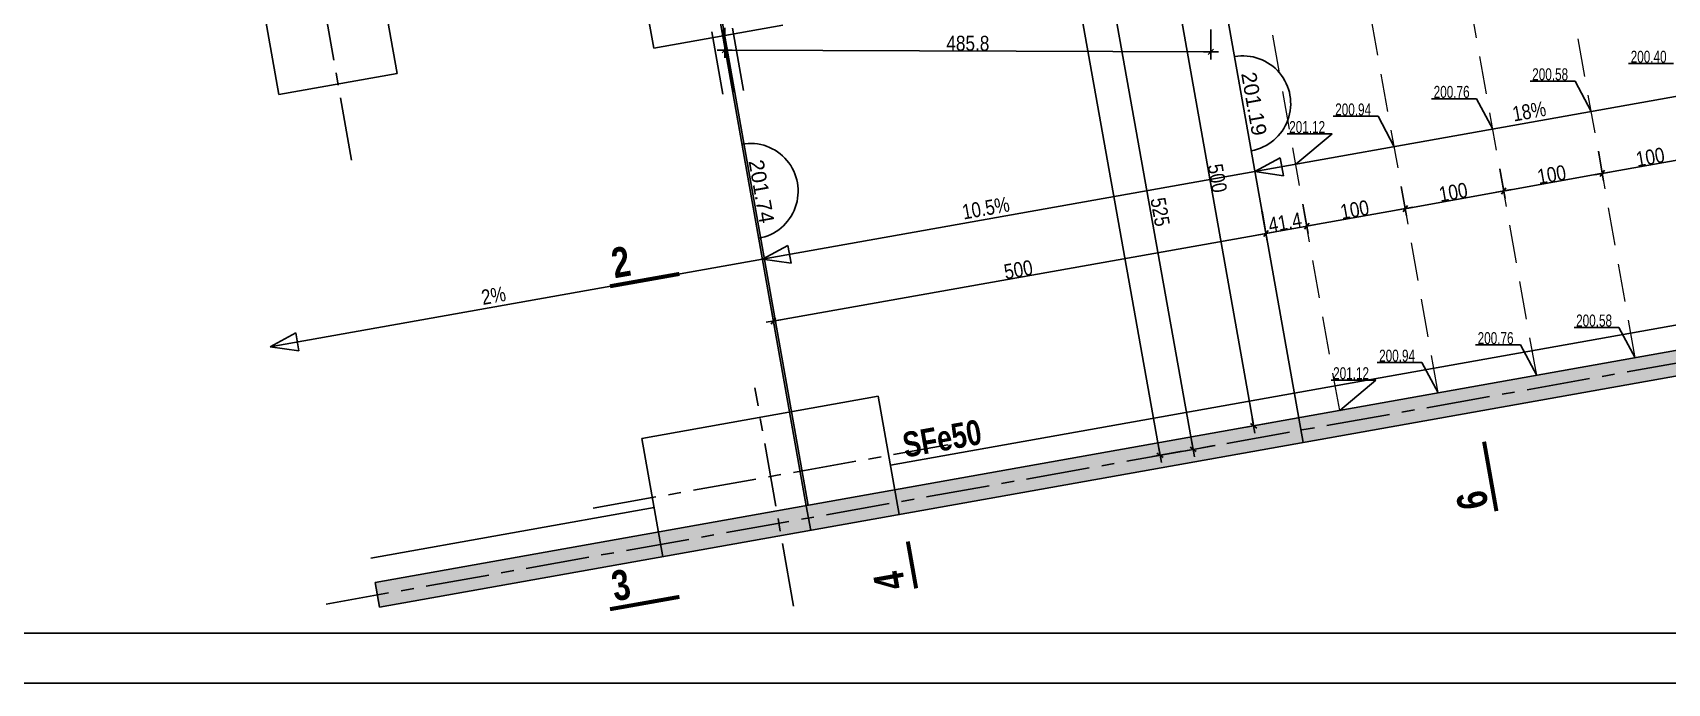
# Model space of a CAD drawing. Header units: millimetres. Extents: x -18089 to -10820, y 354 to 4554.
# Drawn here: x -15456 to -13822, y 354 to 1004 of the extents above; entities that cross this region are included whole.
import ezdxf
from ezdxf.enums import TextEntityAlignment as Align

# ---------------------------------------------------------------- set-up
doc = ezdxf.new("R2010")
doc.units = ezdxf.units.MM
doc.linetypes.add('AXES', pattern=[50.8, 31.75, -6.35, 6.35, -6.35])
doc.linetypes.add('CACHEx2', pattern=[19.05, 12.7, -6.35])
for name, color, linetype in [('01_Cad_2', 5, 'Continuous'), ('01_cote_gen', 4, 'Continuous'), ('01_linteaux', 3, 'Continuous'), ('01_murs_coup', 5, 'Continuous'), ('01_poch_murs', 251, 'Continuous'), ('01_sem', 42, 'Continuous'), ('01_texte', 230, 'Continuous'), ('01_tram_axes', 10, 'AXES'), ('AA_COTES', 2, 'Continuous')]:
    doc.layers.add(name, color=color, linetype=linetype)
doc.styles.add('ARIAL', font='arial.ttf')
doc.styles.add('impact', font='impact.ttf')
doc.styles.add('MATTE_TXT', font='arial.ttf')
doc.styles.add('STYLE2', font='ARIALN.TTF')
doc.dimstyles.new('JB50', dxfattribs={"dimscale": 0.1, "dimtxt": 150, "dimasz": 15, "dimexe": 0.1, "dimexo": 0.1, "dimgap": 0.09, "dimtad": 1, "dimdec": 1, "dimdsep": 46, "dimtxsty": 'STYLE2', "dimblk1": 'BOND_G', "dimblk2": 'BOND_D', "dimsah": 1, "dimcen": 1.5, "dimdle": 0.01, "dimse1": 1, "dimse2": 1, "dimclrd": 4, "dimclre": 2, "dimclrt": 6, "dimazin": 2, "dimtfac": 2.333333, "dimtdec": 1, "dimtix": 1, "dimtmove": 2, "dimatfit": 3, "dimldrblk": 'BOND_G', "dimfxl": 1, "dimtolj": 1, "dimtzin": 0, "dimarcsym": 0})

# ---------------------------------------------------------------- blocks, each defined once
blk = doc.blocks.new('BOND_G')
at = {"layer": 'AA_COTES', "color": 0}
for p, q in [((0, -5), (0, 15)), ((5, 0), (-5, 0)), ((1.8, 1.8), (-1.8, -1.8))]:
    blk.add_line(p, q, dxfattribs=at)
blk = doc.blocks.new('BOND_D')
at = {"layer": 'AA_COTES', "color": 0}
for p, q in [((5, 0), (-5, 0)), ((-1.8, -1.8), (1.8, 1.8)), ((0, 5), (0, -15))]:
    blk.add_line(p, q, dxfattribs=at)
blk = doc.blocks.new('*D544')
at = {"layer": '01_linteaux', "color": 4, "lineweight": -2, "ltscale": 2, "transparency": 16777216}
blk.add_line((-14224.7, 803.3), (-14714.1, 716.3), dxfattribs=at)
at = {"layer": 'DEFPOINTS', "color": 0, "ltscale": 2, "transparency": 16777216}
for p in [(-14274.1, 1089.4), (-14766.4, 1001.9), (-14715.5, 716)]:
    blk.add_point(p, dxfattribs=at)
at = {"layer": '01_linteaux', "color": 4, "lineweight": -2, "ltscale": 2, "transparency": 16777216, "xscale": 1.5, "yscale": 1.5, "zscale": 1.5}
for name, p, rotation in [('BOND_G', (-14223.3, 803.5), 10.08130532562896), ('BOND_D', (-14715.5, 716), 190.0813053256289)]:
    blk.add_blockref(name, p, dxfattribs=dict(at, rotation=rotation))
at = {"layer": '01_linteaux', "color": 6, "ltscale": 2, "transparency": 16777216, "insert": (-14470.7, 767.3), "char_height": 15, "attachment_point": 5, "rotation": 10.0813, "style": 'STYLE2'}
blk.add_mtext('\\A1;500', dxfattribs=at)
blk = doc.blocks.new('*D552')
at = {"layer": '01_cote_gen', "color": 4, "lineweight": -2, "ltscale": 2, "transparency": 16777216}
blk.add_line((-13790.1, 880.8), (-13885.6, 863.8), dxfattribs=at)
at = {"layer": 'DEFPOINTS', "color": 0, "ltscale": 2, "transparency": 16777216}
for p in [(-13788.7, 881.1), (-13887.1, 863.5), (-13887.1, 863.5)]:
    blk.add_point(p, dxfattribs=at)
at = {"layer": '01_cote_gen', "color": 4, "lineweight": -2, "ltscale": 2, "transparency": 16777216, "xscale": 1.5, "yscale": 1.5, "zscale": 1.5}
for name, p, rotation in [('BOND_G', (-13788.7, 881.1), 10.11701883041892), ('BOND_D', (-13887.1, 863.5), 190.1170188304189)]:
    blk.add_blockref(name, p, dxfattribs=dict(at, rotation=rotation))
at = {"layer": '01_cote_gen', "color": 6, "ltscale": 2, "transparency": 16777216, "insert": (-13839.2, 879.8), "char_height": 15, "attachment_point": 5, "rotation": 10.117, "style": 'STYLE2'}
blk.add_mtext('\\A1;100', dxfattribs=at)
blk = doc.blocks.new('*D553')
at = {"layer": '01_cote_gen', "color": 4, "lineweight": -2, "ltscale": 2, "transparency": 16777216}
blk.add_line((-13888.6, 863.3), (-13984.1, 846.2), dxfattribs=at)
at = {"layer": 'DEFPOINTS', "color": 0, "ltscale": 2, "transparency": 16777216}
for p in [(-13887.1, 863.5), (-13985.6, 846), (-13985.6, 846)]:
    blk.add_point(p, dxfattribs=at)
at = {"layer": '01_cote_gen', "color": 4, "lineweight": -2, "ltscale": 2, "transparency": 16777216, "xscale": 1.5, "yscale": 1.5, "zscale": 1.5}
for name, p, rotation in [('BOND_G', (-13887.1, 863.5), 10.11701883041892), ('BOND_D', (-13985.6, 846), 190.1170188304189)]:
    blk.add_blockref(name, p, dxfattribs=dict(at, rotation=rotation))
at = {"layer": '01_cote_gen', "color": 6, "ltscale": 2, "transparency": 16777216, "insert": (-13937.7, 862.3), "char_height": 15, "attachment_point": 5, "rotation": 10.117, "style": 'STYLE2'}
blk.add_mtext('\\A1;100', dxfattribs=at)
blk = doc.blocks.new('*D554')
at = {"layer": '01_cote_gen', "color": 4, "lineweight": -2, "ltscale": 2, "transparency": 16777216}
blk.add_line((-13987, 845.7), (-14082.5, 828.6), dxfattribs=at)
at = {"layer": 'DEFPOINTS', "color": 0, "ltscale": 2, "transparency": 16777216}
for p in [(-13985.6, 846), (-14084, 828.4), (-14084, 828.4)]:
    blk.add_point(p, dxfattribs=at)
at = {"layer": '01_cote_gen', "color": 4, "lineweight": -2, "ltscale": 2, "transparency": 16777216, "xscale": 1.5, "yscale": 1.5, "zscale": 1.5}
for name, p, rotation in [('BOND_G', (-13985.6, 846), 10.11701883041892), ('BOND_D', (-14084, 828.4), 190.1170188304189)]:
    blk.add_blockref(name, p, dxfattribs=dict(at, rotation=rotation))
at = {"layer": '01_cote_gen', "color": 6, "ltscale": 2, "transparency": 16777216, "insert": (-14036.1, 844.7), "char_height": 15, "attachment_point": 5, "rotation": 10.117, "style": 'STYLE2'}
blk.add_mtext('\\A1;100', dxfattribs=at)
blk = doc.blocks.new('*D555')
at = {"layer": '01_cote_gen', "color": 4, "lineweight": -2, "ltscale": 2, "transparency": 16777216}
blk.add_line((-14085.5, 828.1), (-14181, 811.1), dxfattribs=at)
at = {"layer": 'DEFPOINTS', "color": 0, "ltscale": 2, "transparency": 16777216}
for p in [(-14084, 828.4), (-14182.4, 810.8), (-14182.4, 810.8)]:
    blk.add_point(p, dxfattribs=at)
at = {"layer": '01_cote_gen', "color": 4, "lineweight": -2, "ltscale": 2, "transparency": 16777216, "xscale": 1.5, "yscale": 1.5, "zscale": 1.5}
for name, p, rotation in [('BOND_G', (-14084, 828.4), 10.11701883041892), ('BOND_D', (-14182.4, 810.8), 190.1170188304189)]:
    blk.add_blockref(name, p, dxfattribs=dict(at, rotation=rotation))
at = {"layer": '01_cote_gen', "color": 6, "ltscale": 2, "transparency": 16777216, "insert": (-14134.6, 827.2), "char_height": 15, "attachment_point": 5, "rotation": 10.117, "style": 'STYLE2'}
blk.add_mtext('\\A1;100', dxfattribs=at)
blk = doc.blocks.new('*D556')
at = {"layer": '01_cote_gen', "color": 4, "lineweight": -2, "ltscale": 2, "transparency": 16777216}
blk.add_line((-14183.9, 810.6), (-14221.8, 803.8), dxfattribs=at)
at = {"layer": 'DEFPOINTS', "color": 0, "ltscale": 2, "transparency": 16777216}
for p in [(-14223.2, 803.5), (-14182.4, 810.8), (-14222.2, 797.6)]:
    blk.add_point(p, dxfattribs=at)
at = {"layer": '01_cote_gen', "color": 4, "lineweight": -2, "ltscale": 2, "transparency": 16777216, "xscale": 1.5, "yscale": 1.5, "zscale": 1.5}
for name, p, rotation in [('BOND_G', (-14182.4, 810.8), 10.11701883041892), ('BOND_D', (-14223.2, 803.5), 190.1170188304189)]:
    blk.add_blockref(name, p, dxfattribs=dict(at, rotation=rotation))
at = {"layer": '01_cote_gen', "color": 6, "ltscale": 2, "transparency": 16777216, "insert": (-14204.2, 814.6), "char_height": 15, "attachment_point": 5, "rotation": 10.117, "style": 'STYLE2'}
blk.add_mtext('\\A1;41.4', dxfattribs=at)
blk = doc.blocks.new('*D562')
at = {"layer": '01_cote_gen', "color": 4, "lineweight": -2, "ltscale": 2, "transparency": 16777216}
blk.add_line((-14296.3, 589.1), (-14388, 1103), dxfattribs=at)
at = {"layer": 'DEFPOINTS', "color": 0, "ltscale": 2, "transparency": 16777216}
for p in [(-14333.3, 1114.3), (-14388.2, 1104.5), (-14241, 597.5)]:
    blk.add_point(p, dxfattribs=at)
at = {"layer": '01_cote_gen', "color": 4, "lineweight": -2, "ltscale": 2, "transparency": 16777216, "xscale": 1.5, "yscale": 1.5, "zscale": 1.5}
for name, p, rotation in [('BOND_D', (-14388.2, 1104.5), 100.1170188303492), ('BOND_G', (-14296, 587.7), 280.1170188303493)]:
    blk.add_blockref(name, p, dxfattribs=dict(at, rotation=rotation))
at = {"layer": '01_cote_gen', "color": 6, "ltscale": 2, "transparency": 16777216, "insert": (-14329, 825), "char_height": 15, "attachment_point": 5, "rotation": 280.117, "style": 'STYLE2'}
blk.add_mtext('\\A1;525', dxfattribs=at)
blk = doc.blocks.new('*D564')
at = {"layer": '01_cote_gen', "color": 4, "lineweight": -2, "ltscale": 2, "transparency": 16777216}
blk.add_line((-14329.3, 583.2), (-14524.7, 1678), dxfattribs=at)
at = {"layer": 'DEFPOINTS', "color": 0, "ltscale": 2, "transparency": 16777216}
for p in [(-14499.2, 1684), (-14524.9, 1679.4), (-14303.4, 586.4)]:
    blk.add_point(p, dxfattribs=at)
at = {"layer": '01_cote_gen', "color": 4, "lineweight": -2, "ltscale": 2, "transparency": 16777216, "xscale": 1.5, "yscale": 1.5, "zscale": 1.5}
for name, p, rotation in [('BOND_D', (-14524.9, 1679.4), 100.1170188303619), ('BOND_G', (-14329.1, 581.8), 280.1170188303619)]:
    blk.add_blockref(name, p, dxfattribs=dict(at, rotation=rotation))
at = {"layer": '01_cote_gen', "color": 6, "ltscale": 2, "transparency": 16777216, "insert": (-14419.5, 1132), "char_height": 15, "attachment_point": 5, "rotation": 280.117, "style": 'STYLE2'}
blk.add_mtext('\\A1;1115', dxfattribs=at)
blk = doc.blocks.new('*D783')
at = {"layer": '01_cote_gen', "color": 4, "lineweight": -2, "ltscale": 2, "transparency": 16777216}
blk.add_line((-14279.8, 985), (-14762.6, 986.7), dxfattribs=at)
at = {"layer": 'DEFPOINTS', "color": 0, "ltscale": 2, "transparency": 16777216}
for p in [(-14763.8, 1076.9), (-14278, 1075.2), (-14764.1, 986.7)]:
    blk.add_point(p, dxfattribs=at)
at = {"layer": '01_cote_gen', "color": 4, "lineweight": -2, "ltscale": 2, "transparency": 16777216, "xscale": 1.5, "yscale": 1.5, "zscale": 1.5}
for name, p, rotation in [('BOND_D', (-14764.1, 986.7), 179.7965993736915), ('BOND_G', (-14278.3, 985), 359.7965993736915)]:
    blk.add_blockref(name, p, dxfattribs=dict(at, rotation=rotation))
at = {"layer": '01_cote_gen', "color": 6, "ltscale": 2, "transparency": 16777216, "insert": (-14521.2, 993.5), "char_height": 15, "attachment_point": 5, "rotation": 359.7966, "style": 'STYLE2'}
blk.add_mtext('\\A1;485.8', dxfattribs=at)
blk = doc.blocks.new('*D821')
at = {"layer": '01_cote_gen', "color": 4, "lineweight": -2, "transparency": 16777216}
blk.add_line((-14235.8, 612.6), (-14322.8, 1102), dxfattribs=at)
at = {"layer": 'DEFPOINTS', "color": 0, "transparency": 16777216}
for p in [(-14323.1, 1103.5), (-14316.9, 1104.6), (-14229.4, 612.3)]:
    blk.add_point(p, dxfattribs=at)
at = {"layer": '01_cote_gen', "color": 4, "lineweight": -2, "transparency": 16777216, "xscale": 1.5, "yscale": 1.5, "zscale": 1.5}
for name, p, rotation in [('BOND_D', (-14323.1, 1103.5), 100.0813053256286), ('BOND_G', (-14235.6, 611.2), 280.0813053256286)]:
    blk.add_blockref(name, p, dxfattribs=dict(at, rotation=rotation))
at = {"layer": '01_cote_gen', "color": 6, "transparency": 16777216, "insert": (-14271.8, 858.7), "char_height": 15, "attachment_point": 5, "rotation": 280.0813, "style": 'STYLE2'}
blk.add_mtext('\\A1;500', dxfattribs=at)

msp = doc.modelspace()

# ---------------------------------------------------------------- hatches: boundary and pattern name
at = {"layer": '01_poch_murs'}
h = msp.add_hatch(color=256, dxfattribs=at)
h.dxf.hatch_style = 1
h.paths.add_polyline_path([(-14186.08, 594.59), (-14190.46, 619.2), (-14594.09, 547.18), (-14589.71, 522.57)])
h.paths.add_polyline_path([(-14589.71, 522.57), (-14594.09, 547.18), (-14830.35, 505.02), (-14825.98, 480.41)])
h.paths.add_polyline_path([(-14830.35, 505.02), (-15113.64, 454.48), (-15109.27, 429.86), (-14825.98, 480.41)])
h.paths.add_polyline_path([(-12780.83, 1293.32), (-12780.83, 1312.39), (-12796.79, 1312.39), (-13296.98, 778.63), (-14190.46, 619.2), (-14186.08, 594.59), (-13284.41, 755.48), (-12781.27, 1292.39), (-12779.84, 1292.39)])

# ---------------------------------------------------------------- linework, layer by layer
at = {"layer": '01_Cad_2', "color": 2}
msp.add_line((-11869.8, 403.85), (-18039.32, 403.85), dxfattribs=at)
at = {"layer": '01_Cad_2'}
msp.add_line((-11869.8, 353.85), (-18089.32, 353.85), dxfattribs=at)
at = {"layer": '01_linteaux', "ltscale": 2}
msp.add_line((-14682.69, 531.37), (-14678.29, 506.76), dxfattribs=at)
at = {"layer": '01_murs_coup', "color": 2, "ltscale": 2}
for p, q in [((-14186.08, 594.59), (-14277.98, 1111.48)), ((-14682.69, 531.37), (-14785.45, 1109.36)), ((-14680.72, 531.72), (-14783.48, 1109.71))]:
    msp.add_line(p, q, dxfattribs=at)
at = {"layer": '01_murs_coup'}
for p, q in [((-13296.98, 778.63), (-15113.64, 454.48)), ((-15109.27, 429.86), (-13284.41, 755.48))]:
    msp.add_line(p, q, dxfattribs=at)
at = {"layer": '01_poch_murs', "linetype": 'CACHEx2', "lineweight": 5, "ltscale": 3}
for p, q in [((-13854.23, 679.2), (-13942.06, 1171.42)), ((-13952.67, 661.63), (-14040.5, 1153.86)), ((-14051.12, 644.07), (-14138.95, 1136.29)), ((-14149.56, 626.5), (-14237.39, 1118.73))]:
    msp.add_line(p, q, dxfattribs=at)
at = {"layer": '01_poch_murs'}
msp.add_line((-15113.64, 454.48), (-15109.27, 429.86), dxfattribs=at)
at = {"layer": '01_sem', "ltscale": 2}
for p, q in [((-14835.11, 988.8), (-14877.12, 1225.1)), ((-15091.54, 963.52), (-15133.55, 1199.82)), ((-15209.69, 942.52), (-15251.7, 1178.81)), ((-14835.11, 988.8), (-14706.13, 1011.73)), ((-15209.69, 942.52), (-15091.54, 963.52)), ((-14598.46, 571.8), (-13309.54, 801.78)), ((-14846.98, 598.56), (-14610.71, 640.72)), ((-14589.71, 522.57), (-14610.71, 640.72)), ((-14825.98, 480.41), (-14846.98, 598.56)), ((-15118.02, 479.09), (-14834.73, 529.64))]:
    msp.add_line(p, q, dxfattribs=at)
at = {"layer": '01_texte'}
for p, q in [((-13504.36, 995.57), (-14234.51, 865.29)), ((-13504.36, 995.57), (-14234.51, 865.29)), ((-13815.93, 973.32), (-13860.83, 973.32)), ((-13914.37, 955.75), (-13959.27, 955.75)), ((-13898.14, 925.31), (-13914.37, 955.75)), ((-14012.82, 938.19), (-14057.72, 938.19)), ((-13996.59, 907.74), (-14012.82, 938.19)), ((-14111.26, 920.62), (-14156.16, 920.62)), ((-14095.03, 890.18), (-14111.26, 920.62)), ((-14157.24, 903.06), (-14202.14, 903.06)), ((-14193.48, 872.61), (-14157.24, 903.06)), ((-14234.51, 865.29), (-14209, 878.99)), ((-14234.51, 865.29), (-14209, 878.99)), ((-14209, 878.99), (-14205.84, 861.26)), ((-14209, 878.99), (-14205.84, 861.26)), ((-14234.51, 865.29), (-14726.5, 777.82)), ((-14234.51, 865.29), (-14205.84, 861.26)), ((-14234.51, 865.29), (-14205.84, 861.26)), ((-14726.5, 777.82), (-14700.99, 791.52)), ((-14700.99, 791.52), (-14697.83, 773.79)), ((-14726.5, 777.82), (-15218.49, 690.35)), ((-14726.5, 777.82), (-14697.83, 773.79)), ((-15218.49, 690.35), (-15192.98, 704.05)), ((-15192.98, 704.05), (-15189.82, 686.32)), ((-13870.46, 709.64), (-13915.36, 709.64)), ((-13854.23, 679.2), (-13870.46, 709.64)), ((-15218.49, 690.35), (-15189.82, 686.32)), ((-13968.9, 692.08), (-14013.8, 692.08)), ((-13952.67, 661.63), (-13968.9, 692.08)), ((-14067.35, 674.51), (-14112.25, 674.51)), ((-14051.12, 644.07), (-14067.35, 674.51)), ((-14113.33, 656.94), (-14158.23, 656.94)), ((-14149.56, 626.5), (-14113.33, 656.94))]:
    msp.add_line(p, q, dxfattribs=at)
at = {"layer": '01_texte', "const_width": 4}
for points in [[(-14809.47, 763.07), (-14878.87, 750.73)], [(-14005.24, 595.37), (-13992.9, 525.97)], [(-14581.18, 495.59), (-14572.86, 448.78)], [(-14809.47, 440.26), (-14878.87, 427.92)]]:
    msp.add_lwpolyline(points, dxfattribs=at)
at = {"layer": '01_texte'}
for centre in [(-14246.3, 933.27), (-14246.3, 933.27), (-14738.58, 845.75)]:
    msp.add_arc(centre, 47.79, 280.08131, 100.08131, dxfattribs=at)
at = {"layer": '01_tram_axes', "ltscale": 2}
for p, q in [((-14765.97, 942.67), (-14909.28, 1748.72)), ((-14755.14, 944.6), (-14898.45, 1750.65)), ((-14745.29, 946.35), (-14888.6, 1752.4)), ((-15137.05, 876.7), (-15280.35, 1682.75)), ((-15162.57, 433.05), (-13194.65, 784.19)), ((-14695.31, 431.02), (-14734.1, 649.17)), ((-14895.55, 528.94), (-14541.15, 592.18))]:
    msp.add_line(p, q, dxfattribs=at)

# ---------------------------------------------------------------- texts
at = {"layer": '01_texte', "style": 'ARIAL', "width": 0.7}
for s, p in [('200.40', (-13858.72, 974.16)), ('200.58', (-13957.16, 956.6)), ('200.76', (-14055.61, 939.03)), ('200.94', (-14154.05, 921.46)), ('201.12', (-14200.03, 903.9)), ('200.58', (-13913.25, 710.48)), ('200.76', (-14011.69, 692.92)), ('200.94', (-14110.14, 675.35)), ('201.12', (-14156.12, 657.79))]:
    msp.add_text(s, height=12, dxfattribs=at).set_placement(p)
at = {"layer": '01_texte', "style": 'ARIAL'}
for s, p in [('201.19', (-14248.11, 963.31)), ('201.74', (-14740.39, 875.79))]:
    msp.add_text(s, height=15, rotation=280.08131, dxfattribs=at).set_placement(p)
at = {"layer": '01_texte', "style": 'MATTE_TXT', "width": 0.8}
for s, p in [('18%%%', (-13958.07, 913.87)), ('10.5%%%', (-14501.15, 817.15)), ('2%%%', (-14993.14, 729.68))]:
    msp.add_text(s, height=15, rotation=10.11702, dxfattribs=at).set_placement(p, align=Align.BOTTOM_CENTER)
at = {"layer": '01_texte', "style": 'impact'}
for s, height, rotation, p in [('2', 30, 10.08131, (-14863.78, 751.34)), ('SFe50', 25, 10.11702, (-14543.42, 578.96)), ('6', 30, 100.08131, (-13993.5, 541.06)), ('3', 30, 10.08131, (-14863.78, 428.53)), ('4', 30, 100.08131, (-14576.12, 460.41))]:
    msp.add_text(s, height=height, rotation=rotation, dxfattribs=at).set_placement(p, align=Align.BOTTOM_CENTER)

# ---------------------------------------------------------------- dimensions: what is measured, and where the dimension line sits
at = {"layer": '01_cote_gen', "ltscale": 2}
for p1, p2, distance, picture, middle in [((-14303.39, 586.35), (-14499.25, 1684.02), 26.08, '*D564', (-14419.45, 1131.95)), ((-14277.98, 1075.17), (-14763.79, 1076.9), 90.17, '*D783', (-14521.18, 993.53))]:
    dim = msp.add_aligned_dim(p1=p1, p2=p2, distance=distance, dimstyle='JB50', dxfattribs=at)
    dim.commit()
    dim.dimension.update_dxf_attribs({"geometry": picture, "text_midpoint": middle})
dim = msp.add_linear_dim(base=(-14388.23, 1104.51), p1=(-14241.04, 597.48), p2=(-14333.27, 1114.32), angle=100.11702, dimstyle='JB50', dxfattribs=at)
dim.commit()
dim.dimension.update_dxf_attribs({"geometry": '*D562', "text_midpoint": (-14329.01, 825), "dimtype": 161})
at = {"layer": '01_cote_gen'}
dim = msp.add_aligned_dim(p1=(-14229.39, 612.26), p2=(-14316.92, 1104.56), distance=6.28, dimstyle='JB50', dxfattribs=at)
dim.commit()
dim.dimension.update_dxf_attribs({"geometry": '*D821', "text_midpoint": (-14271.79, 858.65)})
at = {"layer": '01_cote_gen', "ltscale": 2}
for base, p1, p2, picture, middle in [((-13887.11, 863.52), (-13788.67, 881.08), (-13887.11, 863.52), '*D552', (-13839.24, 879.85)), ((-13985.56, 845.95), (-13887.11, 863.52), (-13985.56, 845.95), '*D553', (-13937.68, 862.28)), ((-14084, 828.38), (-13985.56, 845.95), (-14084, 828.38), '*D554', (-14036.13, 844.72)), ((-14182.45, 810.82), (-14084, 828.38), (-14182.45, 810.82), '*D555', (-14134.57, 827.15)), ((-14223.24, 803.54), (-14182.45, 810.82), (-14222.18, 797.59), '*D556', (-14204.17, 814.6))]:
    dim = msp.add_linear_dim(base=base, p1=p1, p2=p2, angle=10.11702, dimstyle='JB50', dxfattribs=at)
    dim.commit()
    dim.dimension.update_dxf_attribs({"geometry": picture, "text_midpoint": middle})
at = {"layer": '01_linteaux', "ltscale": 2}
dim = msp.add_aligned_dim(p1=(-14274.07, 1089.39), p2=(-14766.35, 1001.86), distance=290.33, dimstyle='JB50', dxfattribs=at)
dim.commit()
dim.dimension.update_dxf_attribs({"geometry": '*D544', "text_midpoint": (-14470.73, 767.33)})

doc.saveas('drawing.dxf')
